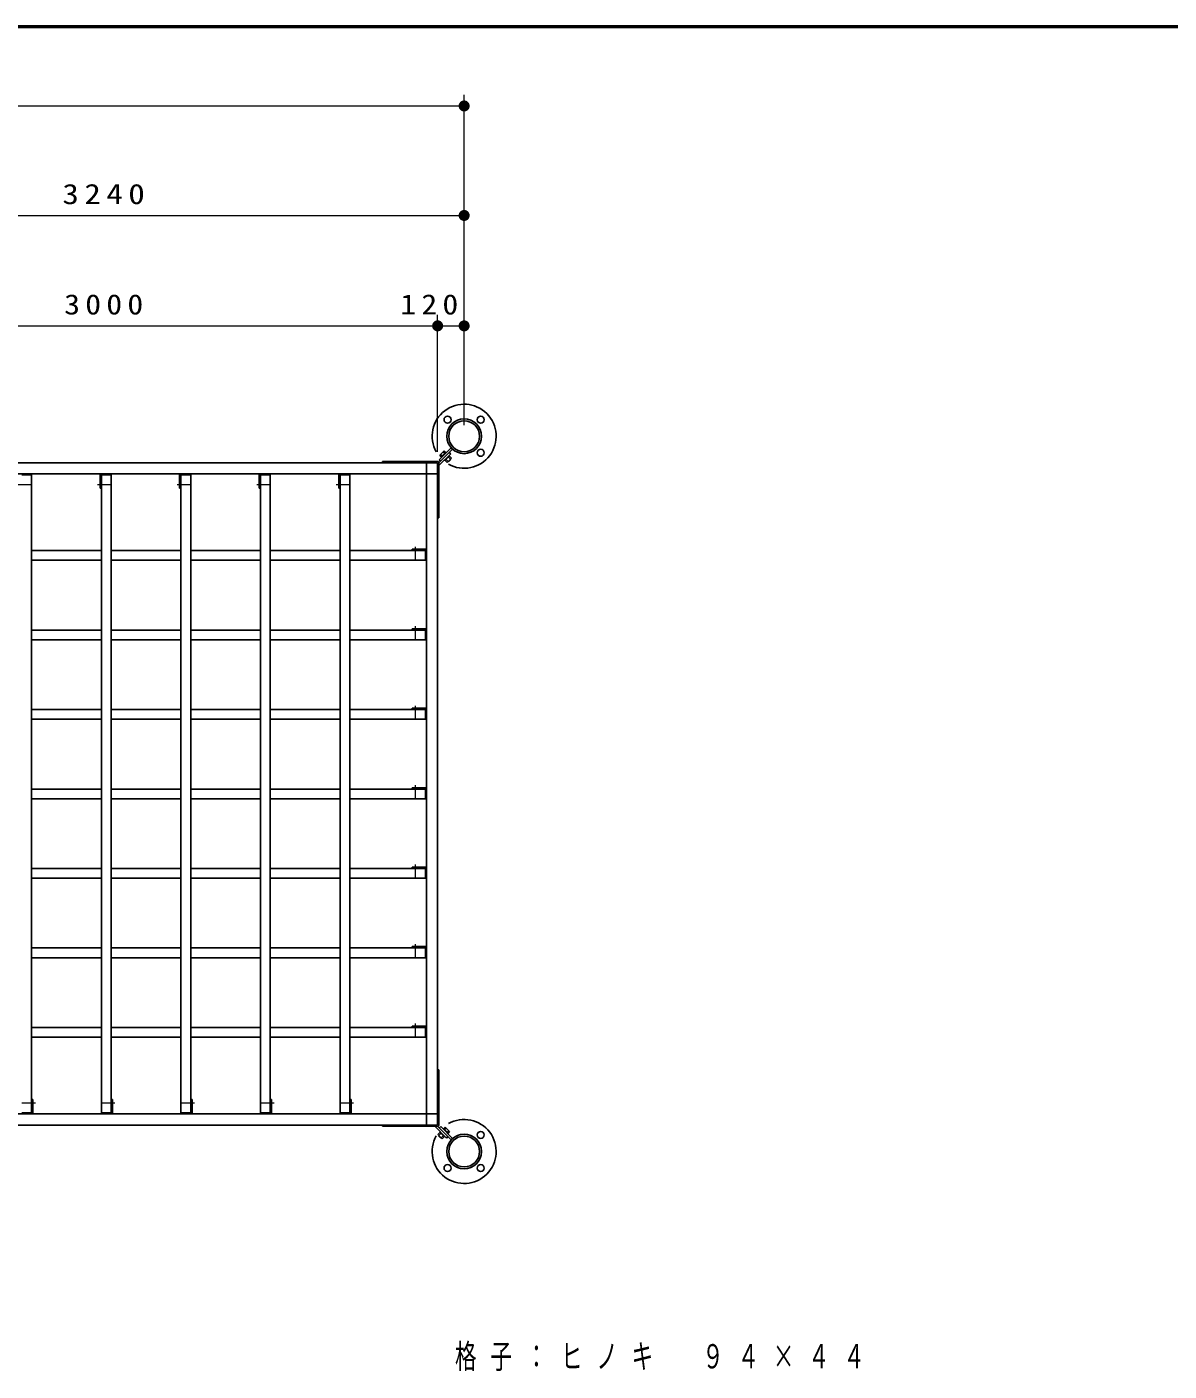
# Model space of a CAD drawing. Units: millimetres on the paper, scale 1:50. Extents: x -365 to 10, y -38 to 257.
# Drawn here: x -237.5 to -134.1, y 135.2 to 257 of the extents above; entities that cross this region are included whole.
import ezdxf

# ---------------------------------------------------------------- set-up
doc = ezdxf.new("R2010")
doc.units = ezdxf.units.MM
doc.linetypes.add('USER2', pattern=[6, 3, -1, 1, -1])
doc.layers.add('LY_1', color=7, linetype='Continuous', lineweight=25)
doc.layers.add('LY_2', color=7, linetype='Continuous', lineweight=13)
doc.styles.add('ＭＳ ゴシック', font='')
doc.styles.get('ＭＳ ゴシック').set_extended_font_data('MS Gothic')

# ---------------------------------------------------------------- blocks, each defined once
blk = doc.blocks.new('filled_dot')
at = {"color": 0, "linetype": 'Continuous', "lineweight": -2, "const_width": 1.25}
blk.add_lwpolyline([(-0.625, 0, 1), (0.625, 0, 1)], format="xyb", close=True, dxfattribs=at)

msp = doc.modelspace()

# ---------------------------------------------------------------- linework, layer by layer
at = {"layer": 'LY_1', "lineweight": 13}
for p, q in [((-327.491, 249.836), (-197.891, 249.836)), ((-197.891, 220.914), (-197.891, 250.836)), ((-262.691, 239.914), (-197.891, 239.914)), ((-197.891, 220.914), (-197.891, 240.914)), ((-200.291, 218.514), (-200.291, 230.914)), ((-200.291, 219.495), (-200.291, 230.914)), ((-260.291, 229.914), (-200.291, 229.914)), ((-203.781, 229.914), (-197.891, 229.914))]:
    msp.add_line(p, q, dxfattribs=at)
at = {"layer": 'LY_1'}
for p, q in [((-198.943, 218.734), (-200.171, 217.506)), ((-199.11, 218.313), (-200.171, 217.252)), ((-199.07, 218.862), (-200.142, 217.789)), ((-200.103, 218.202), (-199.707, 218.598)), ((-199.961, 218.061), (-200.103, 218.202)), ((-199.876, 218.146), (-200.018, 218.287)), ((-199.975, 218.047), (-199.551, 218.471)), ((-199.93, 218.001), (-199.975, 218.047)), ((-199.65, 218.372), (-199.792, 218.513)), ((-199.565, 218.457), (-199.707, 218.598)), ((-199.63, 217.702), (-199.206, 218.126)), ((-199.506, 218.426), (-199.551, 218.471)), ((-199.305, 218.027), (-199.084, 217.806)), ((-199.251, 218.171), (-199.206, 218.126)), ((-199.237, 218.44), (-199.11, 218.313)), ((-199.22, 218.112), (-199.036, 217.928)), ((-202.891, 217.514), (-257.691, 217.514)), ((-205.291, 217.514), (-205.291, 217.634)), ((-205.291, 217.634), (-200.351, 217.634)), ((-205.291, 217.514), (-200.351, 217.514)), ((-201.291, 157.514), (-201.291, 217.514)), ((-200.291, 212.514), (-200.291, 217.454)), ((-200.171, 212.514), (-200.171, 217.454)), ((-200.142, 217.789), (-200.015, 217.662)), ((-199.676, 217.747), (-199.63, 217.702)), ((-199.616, 217.716), (-199.432, 217.532)), ((-199.531, 217.801), (-199.311, 217.58)), ((-199.432, 217.532), (-199.036, 217.928)), ((-199.311, 217.58), (-199.084, 217.806)), ((-200.291, 216.514), (-260.291, 216.514)), ((-237.931, 216.414), (-237.051, 216.414)), ((-237.051, 187.514), (-237.051, 216.414)), ((-230.851, 216.514), (-230.851, 215.214)), ((-230.731, 216.414), (-230.291, 216.414)), ((-230.731, 187.514), (-230.731, 216.414)), ((-229.851, 216.414), (-230.291, 216.414)), ((-229.851, 187.514), (-229.851, 216.414)), ((-223.651, 216.514), (-223.651, 215.214)), ((-222.651, 216.414), (-223.531, 216.414)), ((-223.531, 187.514), (-223.531, 216.414)), ((-222.651, 187.514), (-222.651, 216.414)), ((-216.451, 216.514), (-216.451, 215.214)), ((-215.451, 216.414), (-216.331, 216.414)), ((-216.331, 187.514), (-216.331, 216.414)), ((-215.451, 187.514), (-215.451, 216.414)), ((-209.251, 216.514), (-209.251, 215.214)), ((-208.251, 216.414), (-209.131, 216.414)), ((-209.131, 187.514), (-209.131, 216.414)), ((-208.251, 187.514), (-208.251, 216.414)), ((-230.851, 215.214), (-230.731, 215.214)), ((-223.651, 215.214), (-223.531, 215.214)), ((-216.451, 215.214), (-216.331, 215.214)), ((-209.251, 215.214), (-209.131, 215.214)), ((-200.291, 160.114), (-200.291, 214.914)), ((-200.171, 212.514), (-200.291, 212.514)), ((-230.731, 209.554), (-237.051, 209.554)), ((-229.851, 209.554), (-223.531, 209.554)), ((-222.651, 209.554), (-216.331, 209.554)), ((-215.451, 209.554), (-209.131, 209.554)), ((-208.251, 209.554), (-201.391, 209.554)), ((-202.591, 209.674), (-202.591, 209.554)), ((-201.291, 209.674), (-202.591, 209.674)), ((-201.391, 209.554), (-201.391, 208.674)), ((-230.731, 208.674), (-237.051, 208.674)), ((-229.851, 208.674), (-223.531, 208.674)), ((-222.651, 208.674), (-216.331, 208.674)), ((-215.451, 208.674), (-209.131, 208.674)), ((-208.251, 208.674), (-201.391, 208.674)), ((-230.731, 202.354), (-237.051, 202.354)), ((-229.851, 202.354), (-223.531, 202.354)), ((-222.651, 202.354), (-216.331, 202.354)), ((-215.451, 202.354), (-209.131, 202.354)), ((-208.251, 202.354), (-201.391, 202.354)), ((-202.591, 202.474), (-202.591, 202.354)), ((-201.291, 202.474), (-202.591, 202.474)), ((-201.391, 202.354), (-201.391, 201.474)), ((-230.731, 201.474), (-237.051, 201.474)), ((-229.851, 201.474), (-223.531, 201.474)), ((-222.651, 201.474), (-216.331, 201.474)), ((-215.451, 201.474), (-209.131, 201.474)), ((-208.251, 201.474), (-201.391, 201.474)), ((-230.731, 195.154), (-237.051, 195.154)), ((-229.851, 195.154), (-223.531, 195.154)), ((-222.651, 195.154), (-216.331, 195.154)), ((-215.451, 195.154), (-209.131, 195.154)), ((-208.251, 195.154), (-201.391, 195.154)), ((-202.591, 195.274), (-202.591, 195.154)), ((-201.291, 195.274), (-202.591, 195.274)), ((-201.391, 195.154), (-201.391, 194.274)), ((-230.731, 194.274), (-237.051, 194.274)), ((-229.851, 194.274), (-223.531, 194.274)), ((-222.651, 194.274), (-216.331, 194.274)), ((-215.451, 194.274), (-209.131, 194.274)), ((-208.251, 194.274), (-201.391, 194.274)), ((-230.731, 187.954), (-237.051, 187.954)), ((-229.851, 187.954), (-223.531, 187.954)), ((-222.651, 187.954), (-216.331, 187.954)), ((-215.451, 187.954), (-209.131, 187.954)), ((-208.251, 187.954), (-201.391, 187.954)), ((-202.591, 188.074), (-202.591, 187.954)), ((-201.291, 188.074), (-202.591, 188.074)), ((-201.391, 187.954), (-201.391, 187.514)), ((-237.051, 187.514), (-237.051, 158.614)), ((-230.731, 187.074), (-237.051, 187.074)), ((-230.731, 187.514), (-230.731, 158.614)), ((-229.851, 187.514), (-229.851, 158.614)), ((-229.851, 187.074), (-223.531, 187.074)), ((-223.531, 187.514), (-223.531, 158.614)), ((-222.651, 187.514), (-222.651, 158.614)), ((-222.651, 187.074), (-216.331, 187.074)), ((-216.331, 187.514), (-216.331, 158.614)), ((-215.451, 187.514), (-215.451, 158.614)), ((-215.451, 187.074), (-209.131, 187.074)), ((-209.131, 187.514), (-209.131, 158.614)), ((-208.251, 187.514), (-208.251, 158.614)), ((-208.251, 187.074), (-201.391, 187.074)), ((-201.391, 187.074), (-201.391, 187.514)), ((-230.731, 180.754), (-237.051, 180.754)), ((-229.851, 180.754), (-223.531, 180.754)), ((-222.651, 180.754), (-216.331, 180.754)), ((-215.451, 180.754), (-209.131, 180.754)), ((-208.251, 180.754), (-201.391, 180.754)), ((-202.591, 180.874), (-202.591, 180.754)), ((-201.291, 180.874), (-202.591, 180.874)), ((-201.391, 179.874), (-201.391, 180.754)), ((-230.731, 179.874), (-237.051, 179.874)), ((-229.851, 179.874), (-223.531, 179.874)), ((-222.651, 179.874), (-216.331, 179.874)), ((-215.451, 179.874), (-209.131, 179.874)), ((-208.251, 179.874), (-201.391, 179.874)), ((-230.731, 173.554), (-237.051, 173.554)), ((-229.851, 173.554), (-223.531, 173.554)), ((-222.651, 173.554), (-216.331, 173.554)), ((-215.451, 173.554), (-209.131, 173.554)), ((-208.251, 173.554), (-201.391, 173.554)), ((-202.591, 173.674), (-202.591, 173.554)), ((-201.291, 173.674), (-202.591, 173.674)), ((-201.391, 172.674), (-201.391, 173.554)), ((-230.731, 172.674), (-237.051, 172.674)), ((-229.851, 172.674), (-223.531, 172.674)), ((-222.651, 172.674), (-216.331, 172.674)), ((-215.451, 172.674), (-209.131, 172.674)), ((-208.251, 172.674), (-201.391, 172.674)), ((-230.731, 166.354), (-237.051, 166.354)), ((-229.851, 166.354), (-223.531, 166.354)), ((-222.651, 166.354), (-216.331, 166.354)), ((-215.451, 166.354), (-209.131, 166.354)), ((-208.251, 166.354), (-201.391, 166.354)), ((-202.591, 166.474), (-202.591, 166.354)), ((-201.291, 166.474), (-202.591, 166.474)), ((-201.391, 165.474), (-201.391, 166.354)), ((-230.731, 165.474), (-237.051, 165.474)), ((-229.851, 165.474), (-223.531, 165.474)), ((-222.651, 165.474), (-216.331, 165.474)), ((-215.451, 165.474), (-209.131, 165.474)), ((-208.251, 165.474), (-201.391, 165.474)), ((-200.291, 162.514), (-200.171, 162.514)), ((-200.291, 162.514), (-200.291, 157.574)), ((-200.171, 162.514), (-200.171, 157.574)), ((-236.931, 159.814), (-237.051, 159.814)), ((-236.931, 158.514), (-236.931, 159.814)), ((-229.731, 159.814), (-229.851, 159.814)), ((-229.731, 158.514), (-229.731, 159.814)), ((-222.531, 159.814), (-222.651, 159.814)), ((-222.531, 158.514), (-222.531, 159.814)), ((-215.331, 159.814), (-215.451, 159.814)), ((-215.331, 158.514), (-215.331, 159.814)), ((-208.131, 159.814), (-208.251, 159.814)), ((-208.131, 158.514), (-208.131, 159.814)), ((-260.291, 158.514), (-200.291, 158.514)), ((-237.931, 158.614), (-237.051, 158.614)), ((-230.731, 158.614), (-230.291, 158.614)), ((-229.851, 158.614), (-230.291, 158.614)), ((-222.651, 158.614), (-223.531, 158.614)), ((-215.451, 158.614), (-216.331, 158.614)), ((-208.251, 158.614), (-209.131, 158.614)), ((-257.691, 157.514), (-202.891, 157.514)), ((-205.291, 157.394), (-205.291, 157.514)), ((-205.291, 157.514), (-200.351, 157.514)), ((-205.291, 157.394), (-200.351, 157.394)), ((-199.492, 156.333), (-200.553, 157.394)), ((-199.07, 156.165), (-200.298, 157.394)), ((-200.015, 157.365), (-200.142, 157.238)), ((-198.943, 156.293), (-200.015, 157.365)), ((-199.803, 157.153), (-199.758, 157.198)), ((-199.758, 157.198), (-199.333, 156.774)), ((-199.743, 157.184), (-199.602, 157.325)), ((-199.659, 157.099), (-199.517, 157.241)), ((-199.602, 157.325), (-199.206, 156.929)), ((-200.089, 156.839), (-200.272, 156.655)), ((-200.272, 156.655), (-199.876, 156.259)), ((-200.004, 156.754), (-200.224, 156.534)), ((-200.224, 156.534), (-199.998, 156.307)), ((-200.057, 156.898), (-200.103, 156.853)), ((-200.103, 156.853), (-199.678, 156.429)), ((-199.777, 156.528), (-199.998, 156.307)), ((-199.693, 156.443), (-199.876, 156.259)), ((-199.633, 156.474), (-199.678, 156.429)), ((-199.364, 156.46), (-199.492, 156.333)), ((-199.432, 156.873), (-199.291, 157.014)), ((-199.379, 156.729), (-199.333, 156.774)), ((-199.347, 156.788), (-199.206, 156.929))]:
    msp.add_line(p, q, dxfattribs=at)
at = {"layer": 'LY_1', "linetype": 'USER2', "lineweight": 13}
for p, q in [((-237.051, 215.514), (-238.277, 215.514)), ((-229.851, 215.514), (-231.077, 215.514)), ((-222.651, 215.514), (-223.877, 215.514)), ((-215.451, 215.514), (-216.677, 215.514)), ((-208.251, 215.514), (-209.477, 215.514)), ((-202.291, 208.674), (-202.291, 209.9)), ((-202.291, 201.474), (-202.291, 202.7)), ((-202.291, 194.274), (-202.291, 195.5)), ((-202.291, 187.074), (-202.291, 188.3)), ((-202.291, 179.874), (-202.291, 181.1)), ((-202.291, 172.674), (-202.291, 173.9)), ((-202.291, 165.474), (-202.291, 166.7)), ((-237.931, 159.514), (-236.705, 159.514)), ((-230.731, 159.514), (-229.505, 159.514)), ((-223.531, 159.514), (-222.305, 159.514)), ((-216.331, 159.514), (-215.105, 159.514)), ((-209.131, 159.514), (-207.905, 159.514))]:
    msp.add_line(p, q, dxfattribs=at)
at = {"layer": 'LY_1'}
for centre, radius in [((-199.391, 221.414), 0.32), ((-196.391, 221.414), 0.32), ((-197.891, 219.914), 1.58), ((-197.891, 219.914), 1.398), ((-196.391, 218.414), 0.32), ((-197.891, 155.114), 1.58), ((-197.891, 155.114), 1.398), ((-196.391, 156.614), 0.32), ((-199.391, 153.614), 0.32), ((-196.391, 153.614), 0.32)]:
    msp.add_circle(centre, radius, dxfattribs=at)
for centre, radius, start, end in [((-197.891, 219.914), 2.9, 240.70955, 209.29045), ((-200.351, 217.454), 0.18, 0, 90), ((-200.351, 217.454), 0.06, 0, 90), ((-197.891, 155.114), 2.9, 150.70955, 119.29045), ((-200.351, 157.574), 0.06, 270, 0), ((-200.351, 157.574), 0.18, 270, 0)]:
    msp.add_arc(centre, radius, start, end, dxfattribs=at)
at = {"layer": 'LY_2', "lineweight": 50}
msp.add_line((0, 257), (-365, 257), dxfattribs=at)

# ---------------------------------------------------------------- block references
at = {"layer": 'LY_1', "lineweight": 13, "xscale": 0.4, "yscale": 0.4, "rotation": 180}
for p in [(-197.891, 249.836), (-197.891, 239.914), (-200.291, 229.914), (-197.891, 229.914)]:
    msp.add_blockref('filled_dot', p, dxfattribs=at)
at = {"layer": 'LY_1', "lineweight": 13, "xscale": 0.4, "yscale": 0.4}
msp.add_blockref('filled_dot', (-200.291, 229.914), dxfattribs=at)

# ---------------------------------------------------------------- texts
at = {"layer": 'LY_1', "style": 'ＭＳ ゴシック'}
for s, insert, char_height, attachment_point in [('\\T1.33;\\W1.2;3240', (-230.291, 240.914), 1.833, 8), ('\\T1.33;\\W1.15;3000', (-230.291, 230.914), 1.833, 8), ('\\T1.33;\\W1.15;120', (-200.812, 230.914), 1.833, 8), ('\\T1.64;\\W0.65;格子：ヒノキ\u3000９４×４４', (-198.716, 136.441), 2.199, 4)]:
    msp.add_mtext(s, dxfattribs=dict(at, insert=insert, char_height=char_height, attachment_point=attachment_point))

doc.saveas('drawing.dxf')
